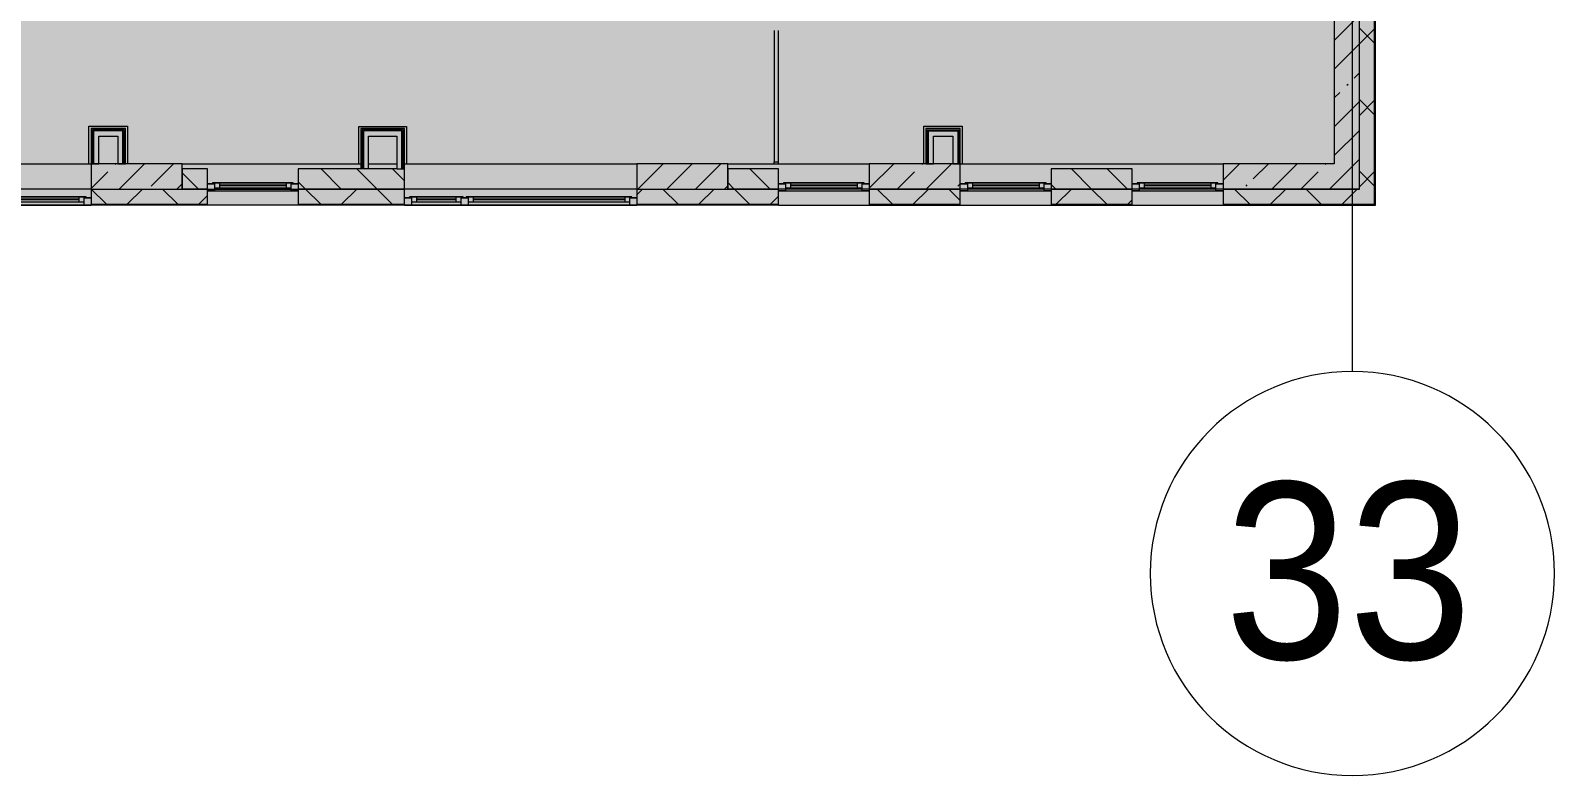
# Model space of a CAD drawing. Header units: millimetres. Extents: x 81094 to 272713, y -8553 to 29000.
# Drawn here: x 257633 to 272713, y -5906 to 1470 of the extents above; entities that cross this region are included whole.
import ezdxf

# ---------------------------------------------------------------- set-up
doc = ezdxf.new("R2010")
doc.units = ezdxf.units.MM
doc.layers.add('A-DETL-GENF-1', color=7, linetype='Continuous', lineweight=9, true_color=0xc0c0c0, transparency=0.4)
for name, color, linetype, lineweight, true_color in [('A-FLOR-2', 7, 'Continuous', 5, 0xb7b7b7), ('A-GLAZ-2', 7, 'Continuous', 5, 0x737373), ('A-WALL-6', 7, 'Continuous', 5, 0x737373), ('A-WALL-7', 7, 'Continuous', 9, 0x737373), ('I-WALL-1', 7, 'Continuous', 5, 0xe7e7e7), ('I-WALL-2', 7, 'Continuous', 9, 0xe7e7e7), ('I-WALL-4', 7, 'Continuous', 5, 0x737373), ('S-COLS-2', 7, 'Continuous', 5, 0x737373)]:
    doc.layers.add(name, color=color, linetype=linetype, lineweight=lineweight, true_color=true_color)
for name, color, linetype, lineweight in [('A-WALL-5', 7, 'Continuous', 5), ('I-WALL-3', 7, 'Continuous', 5), ('S-COLS-1', 7, 'Continuous', 5), ('Оси', 7, 'Continuous', 9), ('Оси-1', 7, 'Continuous', 20)]:
    doc.layers.add(name, color=color, linetype=linetype, lineweight=lineweight)
doc.styles.add('Arial_1', font='arial.ttf', dxfattribs={"width": 0.9, "height": 1750})
pattern_1 = [(45, (145702.9, 0), (-353.5534, 353.5534), []), (135, (145702.9, 0), (-353.5534, -353.5534), [])]
pattern_2 = [(45, (145702.9, 0), (-285.1231, 285.1231), []), (45, (145988.04, 0), (-285.1231, 285.1231), [504.031, -100.806, 16.764, -84.042])]
pattern_3 = [(45, (145702.9, 0), (-530.33, 530.33), []), (135, (145702.9, 0), (-530.33, -530.33), [])]

# ---------------------------------------------------------------- blocks, each defined once
blk = doc.blocks.new('120_Окно_СКБ_1Ст - 120_Окно_СКБ_1Ст 900х2500_h_ с форточкой-22876038-2_7_3_птичка')
at = {"layer": 'A-GLAZ-2'}
for p, q in [((-450, -127), (-450, -57)), ((-450, -57), (-380, -57)), ((450, -57), (-450, -57)), ((-380, -127), (-450, -127)), ((-450, -127), (-400, -127)), ((-380, -127), (-400, -127)), ((-400, -127), (-400, -137)), ((-400, -137), (400, -137)), ((400, -137), (-400, -137)), ((-380, -57), (-380, -127)), ((380, -87), (-380, -87)), ((-380, -87), (-380, -127)), ((-330, -137), (-330, -87)), ((-330, -107), (330, -107)), ((330, -117), (-330, -117)), ((330, -137), (330, -87)), ((380, -127), (380, -57)), ((380, -57), (450, -57)), ((380, -127), (380, -87)), ((450, -127), (380, -127)), ((400, -127), (380, -127)), ((400, -127), (450, -127)), ((400, -137), (400, -127)), ((450, -57), (450, -127))]:
    blk.add_line(p, q, dxfattribs=at)
blk = doc.blocks.new('120_Окно_СКБ_2Ст_Фрамуга сверху - 120_Окно_СКБ_2Ст_2300х2500_h_ ДОО-22877051-2_7_3_птичка')
at = {"layer": 'A-GLAZ-2'}
for p, q in [((-1150, 13), (-1150, 83)), ((-1150, 83), (-1080, 83)), ((1150, 83), (-1150, 83)), ((-1080, 13), (-1150, 13)), ((-1150, 13), (-1100, 13)), ((-1080, 13), (-1100, 13)), ((-1100, 13), (-1100, 3)), ((-1100, 3), (540, 3)), ((540, 3), (-1100, 3)), ((-1080, 83), (-1080, 13)), ((-1080, 83), (1080, 83)), ((520, 53), (-1080, 53)), ((-1080, 53), (-1080, 13)), ((-1030, 3), (-1030, 53)), ((-1030, 33), (470, 33)), ((470, 23), (-1030, 23)), ((470, 3), (470, 53)), ((520, 13), (520, 83)), ((520, 83), (590, 83)), ((520, 13), (520, 53)), ((590, 13), (520, 13)), ((540, 13), (520, 13)), ((540, 13), (570, 13)), ((540, 13), (570, 13)), ((540, 3), (540, 13)), ((590, 13), (570, 13)), ((570, 13), (570, 3)), ((570, 3), (1100, 3)), ((1100, 3), (570, 3)), ((590, 83), (590, 13)), ((1080, 53), (590, 53)), ((590, 53), (590, 13)), ((640, 3), (640, 53)), ((640, 33), (1030, 33)), ((1030, 23), (640, 23)), ((1030, 3), (1030, 53)), ((1080, 13), (1080, 83)), ((1080, 83), (1150, 83)), ((1080, 13), (1080, 53)), ((1150, 13), (1080, 13)), ((1100, 13), (1080, 13)), ((1100, 13), (1150, 13)), ((1100, 3), (1100, 13)), ((1150, 83), (1150, 13))]:
    blk.add_line(p, q, dxfattribs=at)
blk = doc.blocks.new('120_Окно_СКБ_1Ст - 120_Окно_СКБ_1Ст 900х2500_h_ с форточкой-22876796-2_7_3_птичка')
at = {"layer": 'A-GLAZ-2'}
for p, q in [((-450, -127), (-450, -57)), ((-450, -57), (-380, -57)), ((450, -57), (-450, -57)), ((-380, -127), (-450, -127)), ((-450, -127), (-400, -127)), ((-380, -127), (-400, -127)), ((-400, -127), (-400, -137)), ((-400, -137), (400, -137)), ((400, -137), (-400, -137)), ((-380, -57), (-380, -127)), ((380, -87), (-380, -87)), ((-380, -87), (-380, -127)), ((-330, -137), (-330, -87)), ((-330, -107), (330, -107)), ((330, -117), (-330, -117)), ((330, -137), (330, -87)), ((380, -127), (380, -57)), ((380, -57), (450, -57)), ((380, -127), (380, -87)), ((450, -127), (380, -127)), ((400, -127), (380, -127)), ((400, -127), (450, -127)), ((400, -137), (400, -127)), ((450, -57), (450, -127))]:
    blk.add_line(p, q, dxfattribs=at)
blk = doc.blocks.new('Ось сетки - D8-29747960-2_7_3_птичка')
at = {"layer": 'Оси-1'}
for start, end in [(360, 180), (180, 360)]:
    blk.add_arc((0, 0), 4, start, end, dxfattribs=at)

msp = doc.modelspace()

# ---------------------------------------------------------------- hatches: boundary and pattern name
at = {"layer": 'A-DETL-GENF-1'}
msp.add_hatch(color=256, dxfattribs=at).paths.add_polyline_path([(267919.9, -258), (270940.9, -258), (270940.9, 21558), (239010.9, 21558), (239010.9, 27348), (230562.9, 27348), (230562.9, 5750), (234904.9, 5750), (234904.9, -258), (266992.3, -258)])
at = {"layer": 'A-WALL-5'}
h = msp.add_hatch(dxfattribs=at)
h.set_pattern_fill('FP_77', color=256, style=0, pattern_type=2)
h.set_pattern_definition(pattern_1)
h.paths.add_polyline_path([(270929.2, -250), (270932.9, -250), (270932.9, 7700), (270782.9, 7700), (270782.9, -250), (270892.9, -250)])
h.paths.add_polyline_path([(270932.9, 10000), (270932.9, 11920), (270782.9, 11920), (270782.9, 10000)])
h.paths.add_polyline_path([(270932.9, 13120), (270932.9, 21400), (270782.9, 21400), (270782.9, 13120)])
h = msp.add_hatch(dxfattribs=at)
h.set_pattern_fill('FP_87', color=256, style=0, pattern_type=2)
h.set_pattern_definition([(135, (145702.92, 0), (-176.7767, -176.7767), [])])
h.paths.add_polyline_path([(268532.9, -100), (268532.9, 100), (267732.9, 100), (267732.9, -100), (267919.9, -100)])
h.paths.add_polyline_path([(254934.6, -100), (255932.9, -100), (255932.9, 100), (254632.9, 100), (254632.9, -100)])
h.paths.add_polyline_path([(264673.5, -100), (265032.9, -100), (265032.9, 100), (264532.9, 100), (264532.9, -100)])
h.paths.add_polyline_path([(259382.9, -100), (259382.9, 100), (259132.9, 100), (259132.9, -100)])
h.paths.add_polyline_path([(260282.9, -100), (261332.9, -100), (261332.9, 100), (260282.9, 100)])
h.paths.add_polyline_path([(249482.9, -100), (250532.9, -100), (250532.9, 100), (249482.9, 100)])
h.paths.add_polyline_path([(246532.9, -100), (247432.9, -100), (247432.9, 100), (246532.9, 100)])
h.paths.add_polyline_path([(244732.9, -100), (244731.9, 100), (241382.9, 100), (241382.9, -100), (244731.9, -100)])
h.paths.add_polyline_path([(240482.9, -100), (240482.9, 100), (240232.9, 100), (240232.9, -100)])
h.paths.add_polyline_path([(248441.9, -100), (248582.9, -100), (248582.9, 100), (248332.9, 100), (248332.9, -100)])
h.paths.add_polyline_path([(238432.9, -100), (238432.9, 100), (237632.9, 100), (237632.9, -100), (238239.2, -100)])
h = msp.add_hatch(dxfattribs=at)
h.set_pattern_fill('FP_77', color=256, style=0, pattern_type=2)
h.set_pattern_definition(pattern_1)
h.paths.add_polyline_path([(265932.9, -250), (266832.9, -250), (266832.9, -100), (265932.9, -100)])
h.paths.add_polyline_path([(267732.9, -250), (268532.9, -250), (268532.9, -100), (267732.9, -100)])
h.paths.add_polyline_path([(270702.4, -250), (270782.9, -250), (270782.9, -100), (269432.9, -100), (269432.9, -250), (269774.9, -250)])
h.paths.add_polyline_path([(253079.5, -250), (253732.9, -250), (253732.9, -100), (252832.9, -100), (252832.9, -250)])
h.paths.add_polyline_path([(259382.9, -250), (259382.9, -100), (258232.9, -100), (258232.9, -250), (258644.7, -250)])
h.paths.add_polyline_path([(261332.9, -250), (261332.9, -100), (260282.9, -100), (260282.9, -250), (260499.7, -250)])
h.paths.add_polyline_path([(254632.9, -250), (255932.9, -250), (255932.9, -100), (254632.9, -100)])
h.paths.add_polyline_path([(263632.9, -250), (265032.9, -250), (265032.9, -100), (263632.9, -100)])
h.paths.add_polyline_path([(248441.9, -250), (248582.9, -250), (248582.9, -100), (246532.9, -100), (246532.9, -250), (247514.4, -250)])
h.paths.add_polyline_path([(249482.9, -250), (250532.9, -250), (250532.9, -100), (249482.9, -100)])
h.paths.add_polyline_path([(244732.9, -250), (245632.9, -250), (245632.9, -100), (241382.9, -100), (241382.9, -250), (244731.9, -250)])
h.paths.add_polyline_path([(239332.9, -250), (240482.9, -250), (240482.9, -100), (239332.9, -100)])
h.paths.add_polyline_path([(237775.5, -250), (238432.9, -250), (238432.9, -100), (237632.9, -100), (237632.9, -250)])
h.paths.add_polyline_path([(236732.9, -250), (236732.9, -100), (234912.9, -100), (234912.9, -250), (235456.7, -250)])
at = {"layer": 'I-WALL-1'}
for points in [[(258257.9, 150), (258307.9, 150), (258307.9, 475), (258257.9, 475), (258257.9, 230.5)], [(258497.9, 425), (258547.9, 425), (258547.9, 475), (258307.9, 475), (258307.9, 425)], [(260927.9, 100), (260977.9, 100), (260977.9, 475), (260927.9, 475), (260927.9, 230.5)], [(261257.9, 425), (261307.9, 425), (261307.9, 475), (260977.9, 475), (260977.9, 425)], [(258547.9, 150), (258547.9, 425), (258497.9, 425), (258497.9, 150)], [(261307.9, 100), (261307.9, 425), (261257.9, 425), (261257.9, 100)]]:
    msp.add_hatch(color=256, dxfattribs=at).paths.add_polyline_path(points)
at = {"layer": 'I-WALL-2'}
for points in [[(266528.6, 425), (266757.9, 425), (266757.9, 475), (266517.9, 475), (266517.9, 425)], [(266757.9, 150), (266807.9, 150), (266807.9, 475), (266757.9, 475), (266757.9, 230.5)], [(266567.9, 150), (266567.9, 425), (266517.9, 425), (266517.9, 150), (266528.6, 150)]]:
    msp.add_hatch(color=256, dxfattribs=at).paths.add_polyline_path(points)
at = {"layer": 'I-WALL-3'}
h = msp.add_hatch(dxfattribs=at)
h.set_pattern_fill('FP_85', color=256, style=0, pattern_type=2)
h.set_pattern_definition(pattern_2)
h.paths.add_polyline_path([(270782.9, -100), (270782.9, 7700), (270532.9, 7700), (270532.9, -100), (270709.7, -100)])
h = msp.add_hatch(dxfattribs=at)
h.set_pattern_fill('FP_189', color=256, style=0, pattern_type=2)
h.set_pattern_definition(pattern_3)
h.paths.add_polyline_path([(258547.9, 150), (258560.4, 150), (258560.4, 475), (258547.9, 475), (258547.9, 230.5)])
h = msp.add_hatch(dxfattribs=at)
h.set_pattern_fill('FP_189', color=256, style=0, pattern_type=2)
h.set_pattern_definition(pattern_3)
h.paths.add_polyline_path([(258560.4, 150), (258572.9, 150), (258572.9, 487.5), (258560.4, 487.5), (258560.4, 230.5)])
h = msp.add_hatch(dxfattribs=at)
h.set_pattern_fill('FP_189', color=256, style=0, pattern_type=2)
h.set_pattern_definition(pattern_3)
h.paths.add_polyline_path([(260902.9, 100), (260915.4, 100), (260915.4, 500), (260902.9, 500), (260902.9, 230.5)])
h = msp.add_hatch(dxfattribs=at)
h.set_pattern_fill('FP_189', color=256, style=0, pattern_type=2)
h.set_pattern_definition(pattern_3)
h.paths.add_polyline_path([(260915.4, 100), (260927.9, 100), (260927.9, 487.5), (260915.4, 487.5), (260915.4, 230.5)])
h = msp.add_hatch(dxfattribs=at)
h.set_pattern_fill('FP_189', color=256, style=0, pattern_type=2)
h.set_pattern_definition(pattern_3)
h.paths.add_polyline_path([(266807.9, 150), (266820.4, 150), (266820.4, 487.5), (266807.9, 487.5), (266807.9, 230.5)])
h = msp.add_hatch(dxfattribs=at)
h.set_pattern_fill('FP_189', color=256, style=0, pattern_type=2)
h.set_pattern_definition(pattern_3)
h.paths.add_polyline_path([(266820.4, 150), (266832.9, 150), (266832.9, 500), (266820.4, 500), (266820.4, 230.5)])
h = msp.add_hatch(dxfattribs=at)
h.set_pattern_fill('FP_85', color=256, style=0, pattern_type=2)
h.set_pattern_definition(pattern_2)
h.paths.add_polyline_path([(269993.2, -100), (270532.9, -100), (270532.9, 150), (269432.9, 150), (269432.9, -100), (269774.9, -100)])
at = {"layer": 'S-COLS-1'}
h = msp.add_hatch(dxfattribs=at)
h.set_pattern_fill('FP_85', color=256, style=0, pattern_type=2)
h.set_pattern_definition(pattern_2)
h.paths.add_polyline_path([(259132.9, -100), (259132.9, 150), (258232.9, 150), (258232.9, -100), (258644.7, -100)])
h = msp.add_hatch(dxfattribs=at)
h.set_pattern_fill('FP_85', color=256, style=0, pattern_type=2)
h.set_pattern_definition(pattern_2)
h.paths.add_polyline_path([(264532.9, -100), (264532.9, 150), (263632.9, 150), (263632.9, -100), (264209.8, -100)])
h = msp.add_hatch(dxfattribs=at)
h.set_pattern_fill('FP_85', color=256, style=0, pattern_type=2)
h.set_pattern_definition(pattern_2)
h.paths.add_polyline_path([(265932.9, -100), (266832.9, -100), (266832.9, 150), (265932.9, 150)])

# ---------------------------------------------------------------- linework, layer by layer
at = {"layer": 'A-FLOR-2'}
for p, q in [((258211.9, 150), (258211.9, 521)), ((258211.9, 521), (258591.9, 521)), ((258591.9, 521), (258591.9, 150)), ((260882.9, 150), (260882.9, 520)), ((260882.9, 520), (261353.9, 520)), ((261353.9, 520), (261353.9, 150)), ((266471.9, 150), (266471.9, 521)), ((266471.9, 521), (266851.9, 521)), ((266851.9, 521), (266851.9, 150)), ((264992.9, 150), (264992.9, 170)), ((265031.9, 170), (265031.9, 150))]:
    msp.add_line(p, q, dxfattribs=at)
at = {"layer": 'A-WALL-6'}
for p, q in [((270940.9, -258), (270940.9, 21558)), ((259382.9, 100), (259132.9, 100)), ((259132.9, 100), (259132.9, -100)), ((259382.9, -258), (259382.9, 100)), ((261257.9, 100), (260282.9, 100)), ((260282.9, 100), (260282.9, -258)), ((261332.9, -258), (261332.9, 100)), ((265032.9, 100), (264532.9, 100)), ((264532.9, 100), (264532.9, -100)), ((265032.9, -258), (265032.9, 100)), ((268532.9, 100), (267732.9, 100)), ((267732.9, 100), (267732.9, -258)), ((268532.9, -258), (268532.9, 100)), ((258232.9, -100), (258232.9, -258)), ((258232.9, -100), (259132.9, -100)), ((259382.9, -100), (260282.9, -100)), ((263632.9, -100), (263632.9, -258)), ((263632.9, -100), (264532.9, -100)), ((266832.9, -100), (265932.9, -100)), ((265932.9, -100), (265932.9, -258)), ((266832.9, -258), (266832.9, -100)), ((270782.9, -100), (269432.9, -100)), ((269432.9, -100), (269432.9, -258)), ((265032.9, -258), (252832.9, -258)), ((265032.9, -258), (270940.9, -258))]:
    msp.add_line(p, q, dxfattribs=at)
at = {"layer": 'A-WALL-7'}
for p, q in [((270932.9, -250), (270932.9, 7700)), ((270935.9, -253), (270935.9, 7700)), ((258245.4, 487.5), (258245.4, 150)), ((258560.4, 487.5), (258245.4, 487.5)), ((258257.9, 475), (258257.9, 150)), ((258547.9, 475), (258257.9, 475)), ((258547.9, 150), (258547.9, 475)), ((258560.4, 150), (258560.4, 487.5)), ((260915.4, 487.5), (260915.4, 100)), ((261320.4, 487.5), (260915.4, 487.5)), ((260927.9, 475), (260927.9, 100)), ((261307.9, 475), (260927.9, 475)), ((261307.9, 100), (261307.9, 475)), ((261320.4, 100), (261320.4, 487.5)), ((266505.4, 487.5), (266820.4, 487.5)), ((266505.4, 150), (266505.4, 487.5)), ((266517.9, 475), (266807.9, 475)), ((266517.9, 150), (266517.9, 475)), ((266807.9, 475), (266807.9, 150)), ((266820.4, 487.5), (266820.4, 150)), ((259132.9, -100), (259382.9, -100)), ((259382.9, -100), (259132.9, -100)), ((260282.9, -100), (261332.9, -100)), ((261332.9, -100), (260282.9, -100)), ((264532.9, -100), (265032.9, -100)), ((265032.9, -100), (264532.9, -100)), ((267732.9, -100), (268532.9, -100)), ((268532.9, -100), (267732.9, -100)), ((258232.9, -250), (259382.9, -250)), ((258232.9, -253), (259382.9, -253)), ((260282.9, -250), (261332.9, -250)), ((260282.9, -253), (261332.9, -253)), ((263632.9, -250), (265032.9, -250)), ((263632.9, -253), (265032.9, -253)), ((265932.9, -250), (266832.9, -250)), ((265932.9, -253), (266832.9, -253)), ((267732.9, -250), (268532.9, -250)), ((267732.9, -253), (268532.9, -253)), ((269432.9, -250), (270929.2, -250)), ((269432.9, -253), (270935.9, -253))]:
    msp.add_line(p, q, dxfattribs=at)
at = {"layer": 'I-WALL-4'}
for p, q in [((270532.9, 10000), (270532.9, 150)), ((270782.9, -100), (270782.9, 10000)), ((264992.9, 1470), (264992.9, 170)), ((265032.9, 170), (265032.9, 1470)), ((258232.9, 500), (258232.9, 150)), ((258572.9, 500), (258232.9, 500)), ((258572.9, 150), (258572.9, 500)), ((260902.9, 500), (260902.9, 100)), ((261332.9, 500), (260902.9, 500)), ((261332.9, 100), (261332.9, 500)), ((266832.9, 500), (266492.9, 500)), ((266492.9, 500), (266492.9, 487.5)), ((266492.9, 483.6), (266492.9, 150)), ((266832.9, 150), (266832.9, 500)), ((258307.9, 150), (258307.9, 425)), ((258307.9, 425), (258497.9, 425)), ((258497.9, 425), (258497.9, 150)), ((260977.9, 100), (260977.9, 425)), ((260977.9, 425), (261257.9, 425)), ((261257.9, 425), (261257.9, 100)), ((266567.9, 425), (266757.9, 425)), ((266567.9, 150), (266567.9, 425)), ((266757.9, 425), (266757.9, 150)), ((264992.9, 170), (265032.9, 170)), ((255452.9, 150), (258232.9, 150)), ((258232.9, 150), (258307.9, 150)), ((258497.9, 150), (258572.9, 150)), ((259132.9, 150), (260902.9, 150)), ((260977.9, 150), (261257.9, 150)), ((261257.9, 100), (261332.9, 100)), ((261332.9, 150), (263632.9, 150)), ((264532.9, 150), (265932.9, 150)), ((266492.9, 150), (266567.9, 150)), ((266757.9, 150), (266832.9, 150)), ((266832.9, 150), (269432.9, 150)), ((270532.9, 150), (269432.9, 150)), ((269432.9, 150), (269432.9, -100)), ((258232.9, -100), (255932.9, -100)), ((263632.9, -100), (261332.9, -100)), ((265932.9, -100), (265032.9, -100)), ((267732.9, -100), (266832.9, -100)), ((269432.9, -100), (268532.9, -100)), ((269432.9, -100), (270782.9, -100))]:
    msp.add_line(p, q, dxfattribs=at)
at = {"layer": 'S-COLS-2'}
for p, q in [((259132.9, 150), (258232.9, 150)), ((258232.9, 150), (258232.9, -100)), ((259132.9, 100), (259132.9, 150)), ((259132.9, -100), (259132.9, 100)), ((264532.9, 150), (263632.9, 150)), ((263632.9, 150), (263632.9, -100)), ((264532.9, 100), (264532.9, 150)), ((264532.9, -100), (264532.9, 100)), ((266832.9, 150), (265932.9, 150)), ((265932.9, 150), (265932.9, -100)), ((266832.9, -100), (266832.9, 150)), ((258232.9, -100), (259132.9, -100)), ((263632.9, -100), (264532.9, -100)), ((265932.9, -100), (266832.9, -100))]:
    msp.add_line(p, q, dxfattribs=at)
at = {"layer": 'Оси'}
msp.add_line((270712.9, -1906.3), (270712.9, 9979), dxfattribs=at)

# ---------------------------------------------------------------- block references
at = {"layer": 'A-GLAZ-2', "rotation": 180}
for name, p in [('120_Окно_СКБ_1Ст - 120_Окно_СКБ_1Ст 900х2500_h_ с форточкой-22876796-2_7_3_птичка', (259832.9, -175)), ('120_Окно_СКБ_1Ст - 120_Окно_СКБ_1Ст 900х2500_h_ с форточкой-22876038-2_7_3_птичка', (265482.9, -175)), ('120_Окно_СКБ_1Ст - 120_Окно_СКБ_1Ст 900х2500_h_ с форточкой-22876038-2_7_3_птичка', (267282.9, -175)), ('120_Окно_СКБ_1Ст - 120_Окно_СКБ_1Ст 900х2500_h_ с форточкой-22876038-2_7_3_птичка', (268982.9, -175)), ('120_Окно_СКБ_2Ст_Фрамуга сверху - 120_Окно_СКБ_2Ст_2300х2500_h_ ДОО-22877051-2_7_3_птичка', (257082.9, -175)), ('120_Окно_СКБ_2Ст_Фрамуга сверху - 120_Окно_СКБ_2Ст_2300х2500_h_ ДОО-22877051-2_7_3_птичка', (262482.9, -175))]:
    msp.add_blockref(name, p, dxfattribs=at)
at = {"layer": 'Оси-1', "xscale": 499.9999999999995, "yscale": 499.9999999999995, "zscale": 499.9999999999995}
msp.add_blockref('Ось сетки - D8-29747960-2_7_3_птичка', (270712.9, -3906.3), dxfattribs=at)

# ---------------------------------------------------------------- texts
at = {"layer": 'Оси', "insert": (269449.8, -3003), "char_height": 1750, "width": 3030.379, "attachment_point": 1, "style": 'Arial_1'}
msp.add_mtext('33', dxfattribs=at)

doc.saveas('drawing.dxf')
